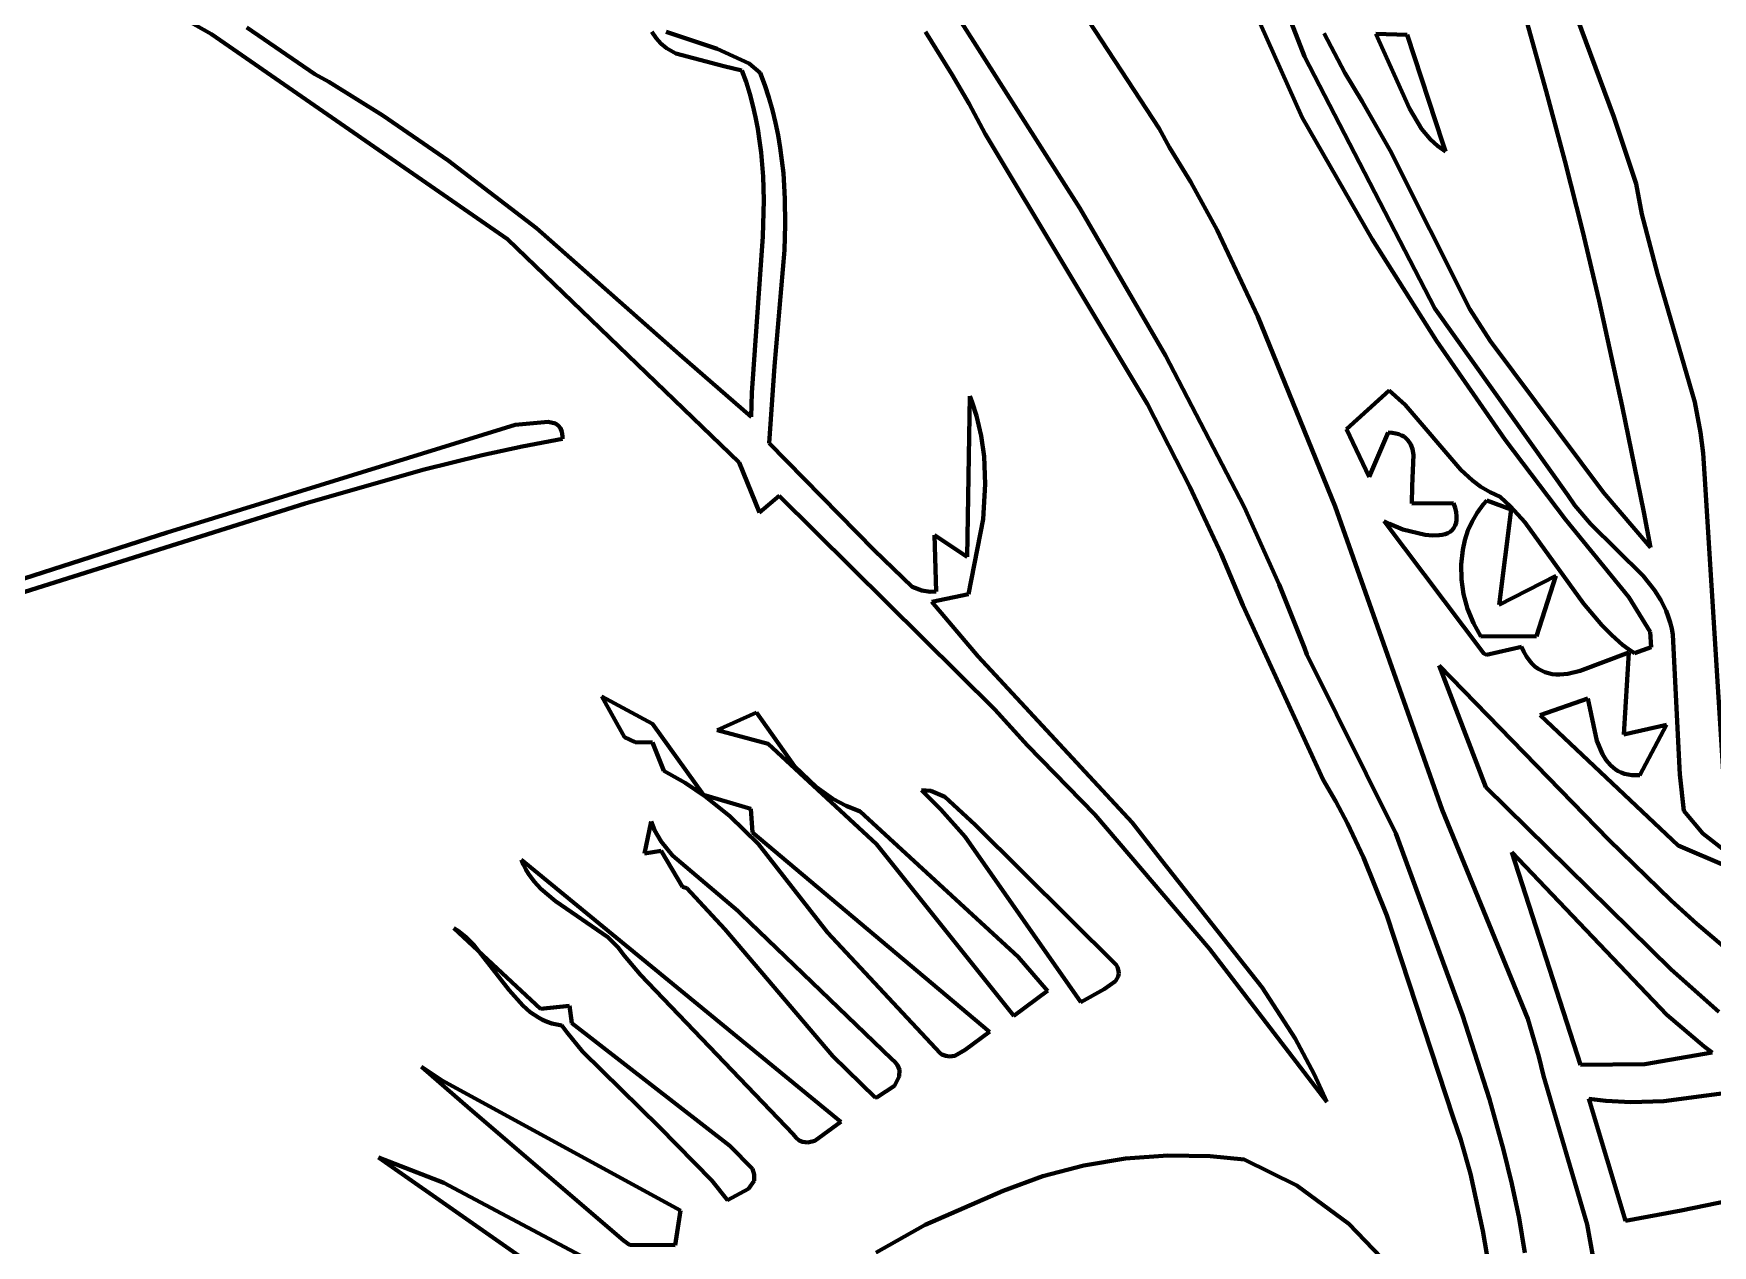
# Model space of a CAD drawing. Header units: millimetres. Extents: x 0 to 14.2, y 0 to 19.5.
# Drawn here: x 6.316 to 7.903, y 15.075 to 16.22 of the extents above; entities that cross this region are included whole.
import ezdxf

# ---------------------------------------------------------------- set-up
doc = ezdxf.new("R2010")
doc.units = ezdxf.units.MM
doc.layers.add('color#010101ff', color=7, linetype='CONTINUOUS', lineweight=100)
doc.layers.add('color#fdfdfdff', color=7, linetype='CONTINUOUS', lineweight=100)

msp = doc.modelspace()

# ---------------------------------------------------------------- linework, layer by layer
at = {"layer": 'color#010101ff'}
for p, q in [((7.5176, 16.1982), (7.4361, 16.4097)), ((7.3804, 16.1302), (7.2315, 16.3569)), ((6.4843, 16.2192), (6.3172, 16.3144)), ((7.1488, 16.3007), (7.3054, 16.055)), ((7.7483, 16.3077), (7.8102, 16.1411)), ((7.4529, 16.2805), (7.5154, 16.1405)), ((6.5177, 16.2256), (6.5822, 16.1817)), ((6.9047, 16.2156), (6.9008, 16.2216)), ((6.9141, 16.2214), (6.9625, 16.2056)), ((7.1846, 16.181), (7.1593, 16.2215)), ((7.5361, 16.2201), (7.5557, 16.1828)), ((7.7462, 16.1654), (7.7277, 16.2309)), ((6.7641, 16.0255), (6.4843, 16.2192)), ((6.9093, 16.2105), (6.9047, 16.2156)), ((6.9146, 16.2062), (6.9093, 16.2105)), ((6.9235, 16.201), (6.9146, 16.2062)), ((6.9625, 16.2056), (6.9928, 16.1915)), ((7.6168, 16.1491), (7.5852, 16.2197)), ((7.5852, 16.2197), (7.6148, 16.2186)), ((7.6148, 16.2186), (7.6485, 16.116)), ((6.9688, 16.1892), (6.9235, 16.201)), ((6.9859, 16.1851), (6.9688, 16.1892)), ((6.9928, 16.1915), (7.0031, 16.1828)), ((7.6408, 15.9601), (7.5176, 16.1982)), ((6.5822, 16.1817), (6.5952, 16.1742)), ((6.5952, 16.1742), (6.6463, 16.1426)), ((6.9898, 16.1742), (6.9859, 16.1851)), ((6.9932, 16.1631), (6.9898, 16.1742)), ((7.0031, 16.1828), (7.0075, 16.1711)), ((7.2006, 16.1534), (7.1846, 16.181)), ((7.5557, 16.1828), (7.5722, 16.1556)), ((6.9962, 16.1521), (6.9932, 16.1631)), ((7.0075, 16.1711), (7.0114, 16.1594)), ((7.0114, 16.1594), (7.0147, 16.1476)), ((7.7638, 16.0997), (7.7462, 16.1654)), ((6.6463, 16.1426), (6.7082, 16.1001)), ((6.9987, 16.141), (6.9962, 16.1521)), ((7.0009, 16.1298), (6.9987, 16.141)), ((7.0147, 16.1476), (7.0176, 16.1357)), ((7.2159, 16.1253), (7.2006, 16.1534)), ((7.5154, 16.1405), (7.5815, 16.0256)), ((7.5722, 16.1556), (7.5987, 16.1095)), ((7.6283, 16.13), (7.6168, 16.1491)), ((7.8102, 16.1411), (7.8311, 16.0778)), ((7.0026, 16.1187), (7.0009, 16.1298)), ((7.0176, 16.1357), (7.0201, 16.1238)), ((7.3691, 15.8696), (7.2159, 16.1253)), ((7.3899, 16.1124), (7.3804, 16.1302)), ((7.6369, 16.1198), (7.6283, 16.13)), ((7.004, 16.1075), (7.0026, 16.1187)), ((7.0201, 16.1238), (7.0221, 16.1119)), ((7.0221, 16.1119), (7.0237, 16.0999)), ((7.4103, 16.0794), (7.3899, 16.1124)), ((7.5987, 16.1095), (7.6741, 15.9594)), ((7.6435, 16.1138), (7.6369, 16.1198)), ((7.651, 16.1084), (7.6435, 16.1138)), ((7.6485, 16.116), (7.651, 16.1084)), ((6.7082, 16.1001), (6.7915, 16.036)), ((7.0058, 16.085), (7.004, 16.1075)), ((7.0237, 16.0999), (7.025, 16.0879)), ((7.7804, 16.0337), (7.7638, 16.0997)), ((7.0064, 16.0624), (7.0058, 16.085)), ((7.025, 16.0879), (7.0258, 16.0759)), ((7.4352, 16.0342), (7.4103, 16.0794)), ((7.8311, 16.0778), (7.8365, 16.0491)), ((7.0057, 16.0283), (7.0064, 16.0624)), ((7.0258, 16.0759), (7.0264, 16.0638)), ((7.0264, 16.0638), (7.0267, 16.0396)), ((7.3054, 16.055), (7.3863, 15.9156)), ((7.8365, 16.0491), (7.8515, 15.9928)), ((6.7915, 16.036), (6.9267, 15.9168)), ((7.0267, 16.0396), (7.026, 16.0153)), ((7.4735, 15.9525), (7.4352, 16.0342)), ((7.7962, 15.9675), (7.7804, 16.0337)), ((6.9831, 15.8146), (6.7641, 16.0255)), ((6.9951, 15.8804), (7.0057, 16.0283)), ((7.026, 16.0153), (7.0167, 15.9056)), ((7.5815, 16.0256), (7.6423, 15.9295)), ((7.8515, 15.9928), (7.8867, 15.8715)), ((7.8181, 15.8678), (7.7962, 15.9675)), ((7.5465, 15.7731), (7.4735, 15.9525)), ((7.7665, 15.7836), (7.6408, 15.9601)), ((7.6741, 15.9594), (7.6932, 15.9297)), ((7.6423, 15.9295), (7.7072, 15.8361)), ((7.6932, 15.9297), (7.8003, 15.7861)), ((6.9267, 15.9168), (6.9946, 15.8578)), ((7.0167, 15.9056), (7.0117, 15.8328)), ((7.3863, 15.9156), (7.4606, 15.7727)), ((6.9946, 15.8578), (6.9951, 15.8804)), ((7.1988, 15.7255), (7.2012, 15.8773)), ((7.2012, 15.8773), (7.2036, 15.8712)), ((7.2036, 15.8712), (7.2076, 15.8588)), ((7.5978, 15.8825), (7.5574, 15.846)), ((7.6128, 15.869), (7.5978, 15.8825)), ((7.8867, 15.8715), (7.892, 15.8429)), ((7.2076, 15.8588), (7.212, 15.8398)), ((7.4093, 15.7917), (7.3691, 15.8696)), ((7.6653, 15.8077), (7.6128, 15.869)), ((7.8383, 15.7677), (7.8181, 15.8678)), ((6.4425, 15.7485), (6.7714, 15.8501)), ((6.7714, 15.8501), (6.8028, 15.853)), ((6.8028, 15.853), (6.8095, 15.8513)), ((6.8095, 15.8513), (6.8122, 15.8496)), ((6.8122, 15.8496), (6.8142, 15.847)), ((6.8142, 15.847), (6.8156, 15.8437)), ((6.8156, 15.8437), (6.816, 15.8416)), ((6.816, 15.8416), (6.8161, 15.8393)), ((6.8161, 15.8393), (6.8161, 15.8368)), ((7.212, 15.8398), (7.2147, 15.8204)), ((7.5574, 15.846), (7.5788, 15.8011)), ((7.5788, 15.8011), (7.5968, 15.8429)), ((7.5968, 15.8429), (7.6006, 15.8426)), ((7.6006, 15.8426), (7.6039, 15.8421)), ((7.6039, 15.8421), (7.6069, 15.8413)), ((7.6069, 15.8413), (7.6095, 15.8402)), ((7.6095, 15.8402), (7.6118, 15.839)), ((7.6118, 15.839), (7.6138, 15.8374)), ((7.892, 15.8429), (7.8944, 15.8235)), ((6.7781, 15.8296), (6.7404, 15.8215)), ((6.8161, 15.8368), (6.7781, 15.8296)), ((7.0117, 15.8328), (7.111, 15.7318)), ((7.6138, 15.8374), (7.6155, 15.8357)), ((7.6155, 15.8357), (7.6181, 15.8317)), ((7.6181, 15.8317), (7.6198, 15.8271)), ((7.6198, 15.8271), (7.6208, 15.8219)), ((7.7072, 15.8361), (7.7643, 15.7606)), ((7.8944, 15.8235), (7.8958, 15.8039)), ((6.6842, 15.8077), (6.573, 15.7758)), ((6.7404, 15.8215), (6.6842, 15.8077)), ((7.0023, 15.7674), (6.9831, 15.8146)), ((7.2147, 15.8204), (7.2158, 15.7941)), ((7.6208, 15.8219), (7.6193, 15.7923)), ((7.6764, 15.7977), (7.6653, 15.8077)), ((7.2158, 15.7941), (7.2138, 15.761)), ((7.4389, 15.7282), (7.4093, 15.7917)), ((7.6193, 15.7923), (7.6192, 15.7758)), ((7.6845, 15.7917), (7.6764, 15.7977)), ((7.6931, 15.7864), (7.6845, 15.7917)), ((7.8958, 15.8039), (7.9157, 15.4872)), ((6.573, 15.7758), (6.2786, 15.6831)), ((7.0209, 15.7831), (7.0023, 15.7674)), ((7.2249, 15.5812), (7.0209, 15.7831)), ((7.6192, 15.7758), (7.6585, 15.7762)), ((7.6585, 15.7762), (7.66, 15.7716)), ((7.6867, 15.775), (7.6899, 15.7788)), ((7.6899, 15.7788), (7.713, 15.7703)), ((7.7026, 15.782), (7.6931, 15.7864)), ((7.7125, 15.7729), (7.7026, 15.782)), ((7.7731, 15.7741), (7.7665, 15.7836)), ((7.8003, 15.7861), (7.8446, 15.7343)), ((7.2138, 15.761), (7.1999, 15.6902)), ((7.4606, 15.7727), (7.4937, 15.6993)), ((7.6478, 15.4863), (7.5465, 15.7731)), ((7.66, 15.7716), (7.6609, 15.7675)), ((7.6609, 15.7675), (7.6614, 15.7638)), ((7.6614, 15.7604), (7.6609, 15.7575)), ((7.6614, 15.7638), (7.6614, 15.7604)), ((7.6761, 15.7588), (7.6809, 15.7671)), ((7.6809, 15.7671), (7.6867, 15.775)), ((7.713, 15.7703), (7.7016, 15.6802)), ((7.7261, 15.7581), (7.7125, 15.7729)), ((7.7643, 15.7606), (7.8243, 15.6874)), ((7.7881, 15.7566), (7.7731, 15.7741)), ((7.8446, 15.7343), (7.8383, 15.7677)), ((6.3072, 15.7049), (6.4425, 15.7485)), ((7.1694, 15.6927), (7.168, 15.746)), ((7.168, 15.746), (7.1988, 15.7255)), ((7.598, 15.7565), (7.5929, 15.7592)), ((7.5929, 15.7592), (7.6873, 15.634)), ((7.6105, 15.7514), (7.598, 15.7565)), ((7.6318, 15.7461), (7.6105, 15.7514)), ((7.6387, 15.7455), (7.6318, 15.7461)), ((7.645, 15.7458), (7.6387, 15.7455)), ((7.6479, 15.7462), (7.645, 15.7458)), ((7.6507, 15.747), (7.6479, 15.7462)), ((7.6531, 15.7479), (7.6507, 15.747)), ((7.6553, 15.7492), (7.6531, 15.7479)), ((7.6572, 15.7508), (7.6553, 15.7492)), ((7.6588, 15.7527), (7.6572, 15.7508)), ((7.6601, 15.7549), (7.6588, 15.7527)), ((7.6609, 15.7575), (7.6601, 15.7549)), ((7.6693, 15.7413), (7.6722, 15.7502)), ((7.6722, 15.7502), (7.6761, 15.7588)), ((7.7815, 15.6814), (7.7261, 15.7581)), ((7.8378, 15.7074), (7.7881, 15.7566)), ((7.111, 15.7318), (7.1469, 15.6972)), ((7.4594, 15.6797), (7.4389, 15.7282)), ((7.6657, 15.7182), (7.6672, 15.7322)), ((7.6672, 15.7322), (7.6693, 15.7413)), ((7.666, 15.7041), (7.6657, 15.7182)), ((7.1469, 15.6972), (7.156, 15.6935)), ((7.4937, 15.6993), (7.5177, 15.6394)), ((7.6681, 15.6901), (7.666, 15.7041)), ((7.7016, 15.6802), (7.7551, 15.7076)), ((7.7551, 15.7076), (7.737, 15.6506)), ((7.8484, 15.694), (7.8378, 15.7074)), ((7.156, 15.6935), (7.1637, 15.6925)), ((7.1637, 15.6925), (7.1694, 15.6927)), ((7.1999, 15.6902), (7.1653, 15.6829)), ((7.1653, 15.6829), (7.2091, 15.6314)), ((7.6719, 15.6763), (7.6681, 15.6901)), ((7.7988, 15.6608), (7.7815, 15.6814)), ((7.8243, 15.6874), (7.8443, 15.6546)), ((7.8544, 15.6845), (7.8484, 15.694)), ((7.8571, 15.6795), (7.8544, 15.6845)), ((7.5353, 15.5147), (7.4594, 15.6797)), ((7.6773, 15.6629), (7.6719, 15.6763)), ((7.8595, 15.6743), (7.8571, 15.6795)), ((7.8616, 15.669), (7.8595, 15.6743)), ((7.8634, 15.6634), (7.8616, 15.669)), ((7.6843, 15.6503), (7.6773, 15.6629)), ((7.737, 15.6506), (7.6843, 15.6503)), ((7.8082, 15.6513), (7.7988, 15.6608)), ((7.8184, 15.6424), (7.8082, 15.6513)), ((7.8443, 15.6546), (7.8453, 15.64)), ((7.8649, 15.6577), (7.8634, 15.6634)), ((7.866, 15.6517), (7.8649, 15.6577)), ((7.8726, 15.5197), (7.866, 15.6517)), ((7.5177, 15.6394), (7.52, 15.633)), ((7.52, 15.633), (7.6039, 15.4639)), ((7.6873, 15.634), (7.6898, 15.6327)), ((7.6898, 15.6327), (7.7229, 15.6403)), ((7.7229, 15.6403), (7.7251, 15.6356)), ((7.7251, 15.6356), (7.7274, 15.6314)), ((7.7781, 15.6176), (7.8243, 15.6349)), ((7.8239, 15.6382), (7.8184, 15.6424)), ((7.8243, 15.6349), (7.8196, 15.5574)), ((7.8295, 15.6343), (7.8239, 15.6382)), ((7.8453, 15.64), (7.8295, 15.6343)), ((7.2091, 15.6314), (7.3549, 15.4743)), ((7.6449, 15.6226), (7.6891, 15.5078)), ((7.8055, 15.4579), (7.6449, 15.6226)), ((7.7274, 15.6314), (7.73, 15.6278)), ((7.73, 15.6278), (7.7327, 15.6246)), ((7.7327, 15.6246), (7.7355, 15.6219)), ((7.7355, 15.6219), (7.7385, 15.6197)), ((7.7385, 15.6197), (7.7416, 15.6179)), ((7.7416, 15.6179), (7.7449, 15.6165)), ((7.7665, 15.6149), (7.7781, 15.6176)), ((7.7449, 15.6165), (7.7483, 15.6154)), ((7.7483, 15.6154), (7.7517, 15.6147)), ((7.7517, 15.6147), (7.7553, 15.6143)), ((7.7553, 15.6143), (7.759, 15.6143)), ((7.759, 15.6143), (7.7665, 15.6149)), ((6.8533, 15.5935), (6.9012, 15.5677)), ((6.8749, 15.5549), (6.8533, 15.5935)), ((7.7855, 15.5916), (7.7404, 15.5758)), ((7.794, 15.5516), (7.7855, 15.5916)), ((6.9624, 15.5618), (6.9997, 15.5784)), ((6.9997, 15.5784), (7.0354, 15.5275)), ((7.2559, 15.5472), (7.2249, 15.5812)), ((7.7404, 15.5758), (7.871, 15.4528)), ((6.8848, 15.5504), (6.8749, 15.5549)), ((6.9012, 15.5677), (6.9496, 15.5004)), ((7.0105, 15.5486), (6.9624, 15.5618)), ((7.8196, 15.5574), (7.86, 15.5668)), ((7.86, 15.5668), (7.8347, 15.5192)), ((6.9013, 15.5501), (6.8848, 15.5504)), ((6.9121, 15.5233), (6.9013, 15.5501)), ((7.113, 15.454), (7.0105, 15.5486)), ((7.3194, 15.4819), (7.2559, 15.5472)), ((7.7993, 15.5389), (7.794, 15.5516)), ((7.8028, 15.5334), (7.7993, 15.5389)), ((6.9321, 15.512), (6.9121, 15.5233)), ((7.0354, 15.5275), (7.0562, 15.5077)), ((7.8068, 15.5285), (7.8028, 15.5334)), ((7.8116, 15.5245), (7.8068, 15.5285)), ((7.8142, 15.5229), (7.8116, 15.5245)), ((7.8171, 15.5215), (7.8142, 15.5229)), ((7.8202, 15.5204), (7.8171, 15.5215)), ((6.9509, 15.4993), (6.9321, 15.512)), ((7.0562, 15.5077), (7.0717, 15.4967)), ((7.5473, 15.4942), (7.5353, 15.5147)), ((7.6891, 15.5078), (7.8642, 15.3356)), ((7.8235, 15.5196), (7.8202, 15.5204)), ((7.827, 15.5191), (7.8235, 15.5196)), ((7.8307, 15.519), (7.827, 15.5191)), ((7.8347, 15.5192), (7.8307, 15.519)), ((7.8761, 15.4855), (7.8726, 15.5197)), ((6.9496, 15.5004), (6.9944, 15.4873)), ((6.9744, 15.4804), (6.9509, 15.4993)), ((7.0717, 15.4967), (7.0843, 15.49)), ((7.0843, 15.49), (7.0977, 15.4848)), ((7.1555, 15.5048), (7.1643, 15.5044)), ((7.174, 15.4866), (7.1555, 15.5048)), ((7.1643, 15.5044), (7.1776, 15.4986)), ((7.1776, 15.4986), (7.2063, 15.4721)), ((7.5584, 15.4734), (7.5473, 15.4942)), ((6.8936, 15.4452), (6.8999, 15.4753)), ((6.8999, 15.4753), (6.9033, 15.4673)), ((7.0014, 15.454), (6.9744, 15.4804)), ((6.9944, 15.4873), (6.9958, 15.4651)), ((7.0977, 15.4848), (7.2471, 15.3474)), ((7.1969, 15.4608), (7.174, 15.4866)), ((7.428, 15.3551), (7.3194, 15.4819)), ((7.3549, 15.4743), (7.3826, 15.4387)), ((7.7287, 15.2889), (7.6478, 15.4863)), ((7.8943, 15.464), (7.8761, 15.4855)), ((6.9033, 15.4673), (6.9096, 15.4563)), ((6.9958, 15.4651), (7.2198, 15.2767)), ((7.3061, 15.3046), (7.1969, 15.4608)), ((7.2063, 15.4721), (7.3398, 15.3396)), ((7.5735, 15.4414), (7.5584, 15.4734)), ((7.6039, 15.4639), (7.6669, 15.2922)), ((7.9644, 15.409), (7.8943, 15.464)), ((6.9094, 15.4476), (6.8936, 15.4452)), ((6.9298, 15.4135), (6.9094, 15.4476)), ((6.9096, 15.4563), (6.9201, 15.4432)), ((6.9201, 15.4432), (6.982, 15.3909)), ((7.0667, 15.3704), (7.0014, 15.454)), ((7.2428, 15.2917), (7.113, 15.454)), ((7.7137, 15.4464), (7.7787, 15.2455)), ((7.8602, 15.2926), (7.7137, 15.4464)), ((7.8642, 15.4006), (7.8055, 15.4579)), ((7.871, 15.4528), (7.9165, 15.4331)), ((6.7774, 15.439), (7.0792, 15.1916)), ((6.7794, 15.4344), (6.7774, 15.439)), ((6.7816, 15.4301), (6.7794, 15.4344)), ((6.784, 15.426), (6.7816, 15.4301)), ((7.3826, 15.4387), (7.4776, 15.3185)), ((7.5955, 15.3866), (7.5735, 15.4414)), ((6.7895, 15.4185), (6.784, 15.426)), ((6.7956, 15.4118), (6.7895, 15.4185)), ((6.8096, 15.4001), (6.7956, 15.4118)), ((6.9337, 15.4122), (6.9298, 15.4135)), ((6.9698, 15.3737), (6.9337, 15.4122)), ((6.859, 15.366), (6.8096, 15.4001)), ((7.8886, 15.3786), (7.8642, 15.4006)), ((6.982, 15.3909), (6.985, 15.3879)), ((6.985, 15.3879), (7.1271, 15.2511)), ((7.6583, 15.1956), (7.5955, 15.3866)), ((6.7136, 15.3744), (6.7954, 15.2984)), ((6.7176, 15.3719), (6.7136, 15.3744)), ((6.7252, 15.3659), (6.7176, 15.3719)), ((6.7322, 15.3592), (6.7252, 15.3659)), ((6.8689, 15.3562), (6.859, 15.366)), ((7.0718, 15.2536), (6.9698, 15.3737)), ((7.1731, 15.2564), (7.0667, 15.3704)), ((7.9135, 15.3574), (7.8886, 15.3786)), ((6.7659, 15.3158), (6.7322, 15.3592)), ((6.8746, 15.3487), (6.8689, 15.3562)), ((6.8901, 15.3303), (6.8746, 15.3487)), ((7.2471, 15.3474), (7.2748, 15.3153)), ((7.5388, 15.2105), (7.428, 15.3551)), ((7.3398, 15.3396), (7.3408, 15.3376)), ((7.3408, 15.3376), (7.3415, 15.3356)), ((7.3415, 15.3356), (7.342, 15.332)), ((7.342, 15.332), (7.3415, 15.3288)), ((7.8642, 15.3356), (7.9094, 15.2954)), ((6.7787, 15.3014), (6.7659, 15.3158)), ((7.0343, 15.1799), (6.8901, 15.3303)), ((7.2748, 15.3153), (7.2428, 15.2917)), ((7.3282, 15.3168), (7.3061, 15.3046)), ((7.3391, 15.3245), (7.3282, 15.3168)), ((7.3415, 15.3288), (7.3391, 15.3245)), ((7.4776, 15.3185), (7.5088, 15.2704)), ((6.7857, 15.2952), (6.7787, 15.3014)), ((6.7954, 15.2984), (6.8229, 15.3012)), ((6.8229, 15.3012), (6.8251, 15.2848)), ((6.7934, 15.2901), (6.7857, 15.2952)), ((6.7974, 15.2879), (6.7934, 15.2901)), ((6.8016, 15.2861), (6.7974, 15.2879)), ((6.8061, 15.2846), (6.8016, 15.2861)), ((6.8108, 15.2834), (6.8061, 15.2846)), ((6.8156, 15.2827), (6.8108, 15.2834)), ((6.8251, 15.2848), (6.9744, 15.1687)), ((7.6669, 15.2922), (7.6925, 15.2131)), ((7.7392, 15.2533), (7.7287, 15.2889)), ((7.8956, 15.2627), (7.8602, 15.2926)), ((6.8203, 15.2763), (6.8156, 15.2827)), ((6.8351, 15.258), (6.8203, 15.2763)), ((7.2198, 15.2767), (7.1969, 15.2595)), ((7.5088, 15.2704), (7.5269, 15.2367)), ((6.908, 15.1865), (6.8351, 15.258)), ((7.1119, 15.2144), (7.0718, 15.2536)), ((7.1749, 15.2553), (7.1731, 15.2564)), ((7.1785, 15.2538), (7.1749, 15.2553)), ((7.182, 15.2532), (7.1785, 15.2538)), ((7.1871, 15.254), (7.182, 15.2532)), ((7.1969, 15.2595), (7.1871, 15.254)), ((7.7435, 15.2351), (7.7392, 15.2533)), ((7.8393, 15.2461), (7.903, 15.2571)), ((7.903, 15.2571), (7.8956, 15.2627)), ((6.6828, 15.2435), (6.7017, 15.231)), ((6.7289, 15.2036), (6.6828, 15.2435)), ((7.1271, 15.2511), (7.1304, 15.2482)), ((7.1304, 15.2482), (7.1328, 15.2452)), ((7.1328, 15.2452), (7.1347, 15.2406)), ((7.1347, 15.2406), (7.1346, 15.2344)), ((7.5269, 15.2367), (7.5388, 15.2105)), ((7.7787, 15.2455), (7.8393, 15.2461)), ((6.7017, 15.231), (6.9278, 15.1076)), ((7.13, 15.2257), (7.1136, 15.2149)), ((7.1346, 15.2344), (7.13, 15.2257)), ((7.7849, 15.0945), (7.7435, 15.2351)), ((7.9979, 15.2295), (7.8574, 15.2112)), ((7.1136, 15.2149), (7.1119, 15.2144)), ((7.6925, 15.2131), (7.7059, 15.1652)), ((7.8024, 15.2113), (7.7866, 15.2133)), ((7.7866, 15.2133), (7.821, 15.098)), ((7.8261, 15.2101), (7.8024, 15.2113)), ((7.8574, 15.2112), (7.8261, 15.2101)), ((6.874, 15.0794), (6.7289, 15.2036)), ((7.0792, 15.1916), (7.0548, 15.1735)), ((7.6655, 15.1745), (7.6583, 15.1956)), ((6.9575, 15.136), (6.908, 15.1865)), ((7.037, 15.1764), (7.0343, 15.1799)), ((7.0399, 15.1739), (7.037, 15.1764)), ((7.043, 15.1725), (7.0399, 15.1739)), ((7.048, 15.1719), (7.043, 15.1725)), ((7.0548, 15.1735), (7.048, 15.1719)), ((7.6745, 15.1425), (7.6655, 15.1745)), ((6.6424, 15.1578), (6.7042, 15.1339)), ((6.8549, 15.0094), (6.6424, 15.1578)), ((6.9744, 15.1687), (6.9957, 15.1471)), ((7.3091, 15.1503), (7.3486, 15.1569)), ((7.3486, 15.1569), (7.3885, 15.1598)), ((7.3885, 15.1598), (7.4286, 15.1591)), ((7.4286, 15.1591), (7.4605, 15.1558)), ((7.7059, 15.1652), (7.7137, 15.1329)), ((6.9957, 15.1471), (6.9974, 15.1418)), ((6.9974, 15.1418), (6.9973, 15.1359)), ((7.2704, 15.1401), (7.3091, 15.1503)), ((7.4605, 15.1558), (7.5105, 15.1315)), ((7.6862, 15.0884), (7.6745, 15.1425)), ((7.8737, 15.1077), (8.11, 15.156)), ((6.7042, 15.1339), (6.838, 15.0626)), ((6.9721, 15.1174), (6.9575, 15.136)), ((6.9922, 15.1283), (6.9721, 15.1174)), ((6.9973, 15.1359), (6.9922, 15.1283)), ((7.1592, 15.0942), (7.2327, 15.1263)), ((7.2327, 15.1263), (7.2704, 15.1401)), ((7.5105, 15.1315), (7.5596, 15.0951)), ((7.7137, 15.1329), (7.7205, 15.1005)), ((6.9278, 15.1076), (6.9227, 15.0751)), ((7.1126, 15.0682), (7.1592, 15.0942)), ((7.5596, 15.0951), (7.5905, 15.063)), ((7.7205, 15.1005), (7.7261, 15.0678)), ((7.7905, 15.0631), (7.7849, 15.0945)), ((7.821, 15.098), (7.8737, 15.1077)), ((6.8797, 15.0753), (6.874, 15.0794)), ((7.7163, 14.9136), (7.6862, 15.0884)), ((6.9227, 15.0751), (6.8797, 15.0753))]:
    msp.add_line(p, q, dxfattribs=at)
at = {"layer": 'color#fdfdfdff'}
for p, q in [((7.4361, 16.4097), (7.5176, 16.1982)), ((7.2315, 16.3569), (7.3804, 16.1302)), ((6.3172, 16.3144), (6.4843, 16.2192)), ((7.3054, 16.055), (7.1488, 16.3007)), ((7.8102, 16.1411), (7.7483, 16.3077)), ((7.5154, 16.1405), (7.4529, 16.2805)), ((6.5822, 16.1817), (6.5177, 16.2256)), ((6.9008, 16.2216), (6.9047, 16.2156)), ((6.9625, 16.2056), (6.9141, 16.2214)), ((7.1593, 16.2215), (7.1846, 16.181)), ((7.5557, 16.1828), (7.5361, 16.2201)), ((7.7277, 16.2309), (7.7462, 16.1654)), ((6.4843, 16.2192), (6.7641, 16.0255)), ((6.9047, 16.2156), (6.9093, 16.2105)), ((6.9093, 16.2105), (6.9146, 16.2062)), ((6.9146, 16.2062), (6.9235, 16.201)), ((6.9928, 16.1915), (6.9625, 16.2056)), ((7.6148, 16.2186), (7.5852, 16.2197)), ((7.5852, 16.2197), (7.6168, 16.1491)), ((7.6485, 16.116), (7.6148, 16.2186)), ((6.9235, 16.201), (6.9688, 16.1892)), ((6.9688, 16.1892), (6.9859, 16.1851)), ((7.0031, 16.1828), (6.9928, 16.1915)), ((7.5176, 16.1982), (7.6408, 15.9601)), ((6.5952, 16.1742), (6.5822, 16.1817)), ((6.6463, 16.1426), (6.5952, 16.1742)), ((6.9859, 16.1851), (6.9898, 16.1742)), ((6.9898, 16.1742), (6.9932, 16.1631)), ((7.0075, 16.1711), (7.0031, 16.1828)), ((7.1846, 16.181), (7.2006, 16.1534)), ((7.5722, 16.1556), (7.5557, 16.1828)), ((6.9932, 16.1631), (6.9962, 16.1521)), ((7.0114, 16.1594), (7.0075, 16.1711)), ((7.0147, 16.1476), (7.0114, 16.1594)), ((7.7462, 16.1654), (7.7638, 16.0997)), ((6.7082, 16.1001), (6.6463, 16.1426)), ((6.9962, 16.1521), (6.9987, 16.141)), ((6.9987, 16.141), (7.0009, 16.1298)), ((7.0176, 16.1357), (7.0147, 16.1476)), ((7.2006, 16.1534), (7.2159, 16.1253)), ((7.5815, 16.0256), (7.5154, 16.1405)), ((7.5987, 16.1095), (7.5722, 16.1556)), ((7.6168, 16.1491), (7.6283, 16.13)), ((7.8311, 16.0778), (7.8102, 16.1411)), ((7.0009, 16.1298), (7.0026, 16.1187)), ((7.0201, 16.1238), (7.0176, 16.1357)), ((7.2159, 16.1253), (7.3691, 15.8696)), ((7.3804, 16.1302), (7.3899, 16.1124)), ((7.6283, 16.13), (7.6369, 16.1198)), ((7.0026, 16.1187), (7.004, 16.1075)), ((7.0221, 16.1119), (7.0201, 16.1238)), ((7.0237, 16.0999), (7.0221, 16.1119)), ((7.3899, 16.1124), (7.4103, 16.0794)), ((7.6741, 15.9594), (7.5987, 16.1095)), ((7.6369, 16.1198), (7.6435, 16.1138)), ((7.6435, 16.1138), (7.651, 16.1084)), ((7.651, 16.1084), (7.6485, 16.116)), ((6.7915, 16.036), (6.7082, 16.1001)), ((7.004, 16.1075), (7.0058, 16.085)), ((7.025, 16.0879), (7.0237, 16.0999)), ((7.7638, 16.0997), (7.7804, 16.0337)), ((7.0058, 16.085), (7.0064, 16.0624)), ((7.0258, 16.0759), (7.025, 16.0879)), ((7.4103, 16.0794), (7.4352, 16.0342)), ((7.8365, 16.0491), (7.8311, 16.0778)), ((7.0064, 16.0624), (7.0057, 16.0283)), ((7.0264, 16.0638), (7.0258, 16.0759)), ((7.0267, 16.0396), (7.0264, 16.0638)), ((7.3863, 15.9156), (7.3054, 16.055)), ((7.8515, 15.9928), (7.8365, 16.0491)), ((6.9267, 15.9168), (6.7915, 16.036)), ((7.026, 16.0153), (7.0267, 16.0396)), ((7.4352, 16.0342), (7.4735, 15.9525)), ((7.7804, 16.0337), (7.7962, 15.9675)), ((6.7641, 16.0255), (6.9831, 15.8146)), ((7.0057, 16.0283), (6.9951, 15.8804)), ((7.0167, 15.9056), (7.026, 16.0153)), ((7.6423, 15.9295), (7.5815, 16.0256)), ((7.8867, 15.8715), (7.8515, 15.9928)), ((7.7962, 15.9675), (7.8181, 15.8678)), ((7.4735, 15.9525), (7.5465, 15.7731)), ((7.6408, 15.9601), (7.7665, 15.7836)), ((7.6932, 15.9297), (7.6741, 15.9594)), ((7.7072, 15.8361), (7.6423, 15.9295)), ((7.8003, 15.7861), (7.6932, 15.9297)), ((6.9946, 15.8578), (6.9267, 15.9168)), ((7.0117, 15.8328), (7.0167, 15.9056)), ((7.4606, 15.7727), (7.3863, 15.9156)), ((6.9951, 15.8804), (6.9946, 15.8578)), ((7.2012, 15.8773), (7.1988, 15.7255)), ((7.2036, 15.8712), (7.2012, 15.8773)), ((7.2076, 15.8588), (7.2036, 15.8712)), ((7.5574, 15.846), (7.5978, 15.8825)), ((7.5978, 15.8825), (7.6128, 15.869)), ((7.892, 15.8429), (7.8867, 15.8715)), ((7.212, 15.8398), (7.2076, 15.8588)), ((7.3691, 15.8696), (7.4093, 15.7917)), ((7.6128, 15.869), (7.6653, 15.8077)), ((7.8181, 15.8678), (7.8383, 15.7677)), ((6.7714, 15.8501), (6.4425, 15.7485)), ((6.8028, 15.853), (6.7714, 15.8501)), ((6.8095, 15.8513), (6.8028, 15.853)), ((6.8122, 15.8496), (6.8095, 15.8513)), ((6.8142, 15.847), (6.8122, 15.8496)), ((6.8156, 15.8437), (6.8142, 15.847)), ((6.816, 15.8416), (6.8156, 15.8437)), ((6.8161, 15.8393), (6.816, 15.8416)), ((6.8161, 15.8368), (6.8161, 15.8393)), ((7.2147, 15.8204), (7.212, 15.8398)), ((7.5788, 15.8011), (7.5574, 15.846)), ((7.5968, 15.8429), (7.5788, 15.8011)), ((7.6006, 15.8426), (7.5968, 15.8429)), ((7.6039, 15.8421), (7.6006, 15.8426)), ((7.6069, 15.8413), (7.6039, 15.8421)), ((7.6095, 15.8402), (7.6069, 15.8413)), ((7.6118, 15.839), (7.6095, 15.8402)), ((7.6138, 15.8374), (7.6118, 15.839)), ((7.8944, 15.8235), (7.892, 15.8429)), ((6.7404, 15.8215), (6.7781, 15.8296)), ((6.7781, 15.8296), (6.8161, 15.8368)), ((7.111, 15.7318), (7.0117, 15.8328)), ((7.6155, 15.8357), (7.6138, 15.8374)), ((7.6181, 15.8317), (7.6155, 15.8357)), ((7.6198, 15.8271), (7.6181, 15.8317)), ((7.6208, 15.8219), (7.6198, 15.8271)), ((7.7643, 15.7606), (7.7072, 15.8361)), ((7.8958, 15.8039), (7.8944, 15.8235)), ((6.573, 15.7758), (6.6842, 15.8077)), ((6.6842, 15.8077), (6.7404, 15.8215)), ((6.9831, 15.8146), (7.0023, 15.7674)), ((7.2158, 15.7941), (7.2147, 15.8204)), ((7.6193, 15.7923), (7.6208, 15.8219)), ((7.6653, 15.8077), (7.6764, 15.7977)), ((7.2138, 15.761), (7.2158, 15.7941)), ((7.4093, 15.7917), (7.4389, 15.7282)), ((7.6192, 15.7758), (7.6193, 15.7923)), ((7.6764, 15.7977), (7.6845, 15.7917)), ((7.6845, 15.7917), (7.6931, 15.7864)), ((7.9157, 15.4872), (7.8958, 15.8039)), ((6.2786, 15.6831), (6.573, 15.7758)), ((7.0023, 15.7674), (7.0209, 15.7831)), ((7.0209, 15.7831), (7.2249, 15.5812)), ((7.6585, 15.7762), (7.6192, 15.7758)), ((7.66, 15.7716), (7.6585, 15.7762)), ((7.6899, 15.7788), (7.6867, 15.775)), ((7.713, 15.7703), (7.6899, 15.7788)), ((7.6931, 15.7864), (7.7026, 15.782)), ((7.7026, 15.782), (7.7125, 15.7729)), ((7.7665, 15.7836), (7.7731, 15.7741)), ((7.8446, 15.7343), (7.8003, 15.7861)), ((7.1999, 15.6902), (7.2138, 15.761)), ((7.4937, 15.6993), (7.4606, 15.7727)), ((7.5465, 15.7731), (7.6478, 15.4863)), ((7.6609, 15.7675), (7.66, 15.7716)), ((7.6614, 15.7638), (7.6609, 15.7675)), ((7.6609, 15.7575), (7.6614, 15.7604)), ((7.6614, 15.7604), (7.6614, 15.7638)), ((7.6809, 15.7671), (7.6761, 15.7588)), ((7.6867, 15.775), (7.6809, 15.7671)), ((7.7016, 15.6802), (7.713, 15.7703)), ((7.7125, 15.7729), (7.7261, 15.7581)), ((7.8243, 15.6874), (7.7643, 15.7606)), ((7.7731, 15.7741), (7.7881, 15.7566)), ((7.8383, 15.7677), (7.8446, 15.7343)), ((6.4425, 15.7485), (6.3072, 15.7049)), ((7.1988, 15.7255), (7.168, 15.746)), ((7.168, 15.746), (7.1694, 15.6927)), ((7.6873, 15.634), (7.5929, 15.7592)), ((7.5929, 15.7592), (7.598, 15.7565)), ((7.598, 15.7565), (7.6105, 15.7514)), ((7.6105, 15.7514), (7.6318, 15.7461)), ((7.6318, 15.7461), (7.6387, 15.7455)), ((7.6387, 15.7455), (7.645, 15.7458)), ((7.645, 15.7458), (7.6479, 15.7462)), ((7.6479, 15.7462), (7.6507, 15.747)), ((7.6507, 15.747), (7.6531, 15.7479)), ((7.6531, 15.7479), (7.6553, 15.7492)), ((7.6553, 15.7492), (7.6572, 15.7508)), ((7.6572, 15.7508), (7.6588, 15.7527)), ((7.6588, 15.7527), (7.6601, 15.7549)), ((7.6601, 15.7549), (7.6609, 15.7575)), ((7.6722, 15.7502), (7.6693, 15.7413)), ((7.6761, 15.7588), (7.6722, 15.7502)), ((7.7261, 15.7581), (7.7815, 15.6814)), ((7.7881, 15.7566), (7.8378, 15.7074)), ((7.1469, 15.6972), (7.111, 15.7318)), ((7.4389, 15.7282), (7.4594, 15.6797)), ((7.6672, 15.7322), (7.6657, 15.7182)), ((7.6693, 15.7413), (7.6672, 15.7322)), ((7.6657, 15.7182), (7.666, 15.7041)), ((7.156, 15.6935), (7.1469, 15.6972)), ((7.5177, 15.6394), (7.4937, 15.6993)), ((7.666, 15.7041), (7.6681, 15.6901)), ((7.7551, 15.7076), (7.7016, 15.6802)), ((7.737, 15.6506), (7.7551, 15.7076)), ((7.8378, 15.7074), (7.8484, 15.694)), ((7.1637, 15.6925), (7.156, 15.6935)), ((7.1694, 15.6927), (7.1637, 15.6925)), ((7.1653, 15.6829), (7.1999, 15.6902)), ((7.2091, 15.6314), (7.1653, 15.6829)), ((7.6681, 15.6901), (7.6719, 15.6763)), ((7.7815, 15.6814), (7.7988, 15.6608)), ((7.8443, 15.6546), (7.8243, 15.6874)), ((7.8484, 15.694), (7.8544, 15.6845)), ((7.8544, 15.6845), (7.8571, 15.6795)), ((7.4594, 15.6797), (7.5353, 15.5147)), ((7.6719, 15.6763), (7.6773, 15.6629)), ((7.8571, 15.6795), (7.8595, 15.6743)), ((7.8595, 15.6743), (7.8616, 15.669)), ((7.8616, 15.669), (7.8634, 15.6634)), ((7.6773, 15.6629), (7.6843, 15.6503)), ((7.6843, 15.6503), (7.737, 15.6506)), ((7.7988, 15.6608), (7.8082, 15.6513)), ((7.8082, 15.6513), (7.8184, 15.6424)), ((7.8453, 15.64), (7.8443, 15.6546)), ((7.8634, 15.6634), (7.8649, 15.6577)), ((7.8649, 15.6577), (7.866, 15.6517)), ((7.866, 15.6517), (7.8726, 15.5197)), ((7.52, 15.633), (7.5177, 15.6394)), ((7.6039, 15.4639), (7.52, 15.633)), ((7.6898, 15.6327), (7.6873, 15.634)), ((7.7229, 15.6403), (7.6898, 15.6327)), ((7.7251, 15.6356), (7.7229, 15.6403)), ((7.7274, 15.6314), (7.7251, 15.6356)), ((7.8243, 15.6349), (7.7781, 15.6176)), ((7.8184, 15.6424), (7.8239, 15.6382)), ((7.8196, 15.5574), (7.8243, 15.6349)), ((7.8239, 15.6382), (7.8295, 15.6343)), ((7.8295, 15.6343), (7.8453, 15.64)), ((7.3549, 15.4743), (7.2091, 15.6314)), ((7.6449, 15.6226), (7.8055, 15.4579)), ((7.6891, 15.5078), (7.6449, 15.6226)), ((7.73, 15.6278), (7.7274, 15.6314)), ((7.7327, 15.6246), (7.73, 15.6278)), ((7.7355, 15.6219), (7.7327, 15.6246)), ((7.7385, 15.6197), (7.7355, 15.6219)), ((7.7416, 15.6179), (7.7385, 15.6197)), ((7.7449, 15.6165), (7.7416, 15.6179)), ((7.7781, 15.6176), (7.7665, 15.6149)), ((7.7483, 15.6154), (7.7449, 15.6165)), ((7.7517, 15.6147), (7.7483, 15.6154)), ((7.7553, 15.6143), (7.7517, 15.6147)), ((7.759, 15.6143), (7.7553, 15.6143)), ((7.7665, 15.6149), (7.759, 15.6143)), ((6.8533, 15.5935), (6.8749, 15.5549)), ((6.9012, 15.5677), (6.8533, 15.5935)), ((7.7404, 15.5758), (7.7855, 15.5916)), ((7.7855, 15.5916), (7.794, 15.5516)), ((6.9997, 15.5784), (6.9624, 15.5618)), ((7.0354, 15.5275), (6.9997, 15.5784)), ((7.2249, 15.5812), (7.2559, 15.5472)), ((7.871, 15.4528), (7.7404, 15.5758)), ((6.8749, 15.5549), (6.8848, 15.5504)), ((6.9496, 15.5004), (6.9012, 15.5677)), ((6.9624, 15.5618), (7.0105, 15.5486)), ((7.86, 15.5668), (7.8196, 15.5574)), ((7.8347, 15.5192), (7.86, 15.5668)), ((6.8848, 15.5504), (6.9013, 15.5501)), ((6.9013, 15.5501), (6.9121, 15.5233)), ((7.0105, 15.5486), (7.113, 15.454)), ((7.2559, 15.5472), (7.3194, 15.4819)), ((7.794, 15.5516), (7.7993, 15.5389)), ((7.7993, 15.5389), (7.8028, 15.5334)), ((6.9121, 15.5233), (6.9321, 15.512)), ((7.0562, 15.5077), (7.0354, 15.5275)), ((7.8028, 15.5334), (7.8068, 15.5285)), ((7.8068, 15.5285), (7.8116, 15.5245)), ((7.8116, 15.5245), (7.8142, 15.5229)), ((7.8142, 15.5229), (7.8171, 15.5215)), ((7.8171, 15.5215), (7.8202, 15.5204)), ((6.9321, 15.512), (6.9509, 15.4993)), ((7.0717, 15.4967), (7.0562, 15.5077)), ((7.5353, 15.5147), (7.5473, 15.4942)), ((7.8642, 15.3356), (7.6891, 15.5078)), ((7.8202, 15.5204), (7.8235, 15.5196)), ((7.8235, 15.5196), (7.827, 15.5191)), ((7.827, 15.5191), (7.8307, 15.519)), ((7.8307, 15.519), (7.8347, 15.5192)), ((7.8726, 15.5197), (7.8761, 15.4855)), ((6.9944, 15.4873), (6.9496, 15.5004)), ((6.9509, 15.4993), (6.9744, 15.4804)), ((7.0843, 15.49), (7.0717, 15.4967)), ((7.0977, 15.4848), (7.0843, 15.49)), ((7.1555, 15.5048), (7.174, 15.4866)), ((7.1643, 15.5044), (7.1555, 15.5048)), ((7.1776, 15.4986), (7.1643, 15.5044)), ((7.2063, 15.4721), (7.1776, 15.4986)), ((7.5473, 15.4942), (7.5584, 15.4734)), ((6.8999, 15.4753), (6.8936, 15.4452)), ((6.9033, 15.4673), (6.8999, 15.4753)), ((6.9744, 15.4804), (7.0014, 15.454)), ((6.9958, 15.4651), (6.9944, 15.4873)), ((7.2471, 15.3474), (7.0977, 15.4848)), ((7.174, 15.4866), (7.1969, 15.4608)), ((7.3194, 15.4819), (7.428, 15.3551)), ((7.3826, 15.4387), (7.3549, 15.4743)), ((7.6478, 15.4863), (7.7287, 15.2889)), ((7.8761, 15.4855), (7.8943, 15.464)), ((6.9096, 15.4563), (6.9033, 15.4673)), ((7.2198, 15.2767), (6.9958, 15.4651)), ((7.1969, 15.4608), (7.3061, 15.3046)), ((7.3398, 15.3396), (7.2063, 15.4721)), ((7.5584, 15.4734), (7.5735, 15.4414)), ((7.6669, 15.2922), (7.6039, 15.4639)), ((7.8943, 15.464), (7.9644, 15.409)), ((6.8936, 15.4452), (6.9094, 15.4476)), ((6.9094, 15.4476), (6.9298, 15.4135)), ((6.9201, 15.4432), (6.9096, 15.4563)), ((6.982, 15.3909), (6.9201, 15.4432)), ((7.0014, 15.454), (7.0667, 15.3704)), ((7.113, 15.454), (7.2428, 15.2917)), ((7.7137, 15.4464), (7.8602, 15.2926)), ((7.7787, 15.2455), (7.7137, 15.4464)), ((7.8055, 15.4579), (7.8642, 15.4006)), ((7.9165, 15.4331), (7.871, 15.4528)), ((6.7774, 15.439), (6.7794, 15.4344)), ((7.0792, 15.1916), (6.7774, 15.439)), ((6.7794, 15.4344), (6.7816, 15.4301)), ((6.7816, 15.4301), (6.784, 15.426)), ((7.4776, 15.3185), (7.3826, 15.4387)), ((7.5735, 15.4414), (7.5955, 15.3866)), ((6.784, 15.426), (6.7895, 15.4185)), ((6.7895, 15.4185), (6.7956, 15.4118)), ((6.7956, 15.4118), (6.8096, 15.4001)), ((6.9298, 15.4135), (6.9337, 15.4122)), ((6.9337, 15.4122), (6.9698, 15.3737)), ((6.8096, 15.4001), (6.859, 15.366)), ((7.8642, 15.4006), (7.8886, 15.3786)), ((6.985, 15.3879), (6.982, 15.3909)), ((7.1271, 15.2511), (6.985, 15.3879)), ((7.5955, 15.3866), (7.6583, 15.1956)), ((6.7136, 15.3744), (6.7176, 15.3719)), ((6.7954, 15.2984), (6.7136, 15.3744)), ((6.7176, 15.3719), (6.7252, 15.3659)), ((6.7252, 15.3659), (6.7322, 15.3592)), ((6.859, 15.366), (6.8689, 15.3562)), ((6.9698, 15.3737), (7.0718, 15.2536)), ((7.0667, 15.3704), (7.1731, 15.2564)), ((7.8886, 15.3786), (7.9135, 15.3574)), ((6.7322, 15.3592), (6.7659, 15.3158)), ((6.8689, 15.3562), (6.8746, 15.3487)), ((6.8746, 15.3487), (6.8901, 15.3303)), ((7.2748, 15.3153), (7.2471, 15.3474)), ((7.428, 15.3551), (7.5388, 15.2105)), ((7.3408, 15.3376), (7.3398, 15.3396)), ((7.3415, 15.3356), (7.3408, 15.3376)), ((7.342, 15.332), (7.3415, 15.3356)), ((7.3415, 15.3288), (7.342, 15.332)), ((7.9094, 15.2954), (7.8642, 15.3356)), ((6.7659, 15.3158), (6.7787, 15.3014)), ((6.8901, 15.3303), (7.0343, 15.1799)), ((7.2428, 15.2917), (7.2748, 15.3153)), ((7.3061, 15.3046), (7.3282, 15.3168)), ((7.3282, 15.3168), (7.3391, 15.3245)), ((7.3391, 15.3245), (7.3415, 15.3288)), ((7.5088, 15.2704), (7.4776, 15.3185)), ((6.7787, 15.3014), (6.7857, 15.2952)), ((6.8229, 15.3012), (6.7954, 15.2984)), ((6.8251, 15.2848), (6.8229, 15.3012)), ((6.7857, 15.2952), (6.7934, 15.2901)), ((6.7934, 15.2901), (6.7974, 15.2879)), ((6.7974, 15.2879), (6.8016, 15.2861)), ((6.8016, 15.2861), (6.8061, 15.2846)), ((6.8061, 15.2846), (6.8108, 15.2834)), ((6.8108, 15.2834), (6.8156, 15.2827)), ((6.9744, 15.1687), (6.8251, 15.2848)), ((7.6925, 15.2131), (7.6669, 15.2922)), ((7.7287, 15.2889), (7.7392, 15.2533)), ((7.8602, 15.2926), (7.8956, 15.2627)), ((6.8156, 15.2827), (6.8203, 15.2763)), ((6.8203, 15.2763), (6.8351, 15.258)), ((7.1969, 15.2595), (7.2198, 15.2767)), ((7.5269, 15.2367), (7.5088, 15.2704)), ((6.8351, 15.258), (6.908, 15.1865)), ((7.0718, 15.2536), (7.1119, 15.2144)), ((7.1731, 15.2564), (7.1749, 15.2553)), ((7.1749, 15.2553), (7.1785, 15.2538)), ((7.1785, 15.2538), (7.182, 15.2532)), ((7.182, 15.2532), (7.1871, 15.254)), ((7.1871, 15.254), (7.1969, 15.2595)), ((7.7392, 15.2533), (7.7435, 15.2351)), ((7.903, 15.2571), (7.8393, 15.2461)), ((7.8956, 15.2627), (7.903, 15.2571)), ((6.6828, 15.2435), (6.7289, 15.2036)), ((6.7017, 15.231), (6.6828, 15.2435)), ((7.1304, 15.2482), (7.1271, 15.2511)), ((7.1328, 15.2452), (7.1304, 15.2482)), ((7.1347, 15.2406), (7.1328, 15.2452)), ((7.1346, 15.2344), (7.1347, 15.2406)), ((7.5388, 15.2105), (7.5269, 15.2367)), ((7.8393, 15.2461), (7.7787, 15.2455)), ((6.9278, 15.1076), (6.7017, 15.231)), ((7.1136, 15.2149), (7.13, 15.2257)), ((7.13, 15.2257), (7.1346, 15.2344)), ((7.7435, 15.2351), (7.7849, 15.0945)), ((7.8574, 15.2112), (7.9979, 15.2295)), ((7.1119, 15.2144), (7.1136, 15.2149)), ((7.7059, 15.1652), (7.6925, 15.2131)), ((7.821, 15.098), (7.7866, 15.2133)), ((7.7866, 15.2133), (7.8024, 15.2113)), ((7.8024, 15.2113), (7.8261, 15.2101)), ((7.8261, 15.2101), (7.8574, 15.2112)), ((6.7289, 15.2036), (6.874, 15.0794)), ((7.0548, 15.1735), (7.0792, 15.1916)), ((7.6583, 15.1956), (7.6655, 15.1745)), ((6.908, 15.1865), (6.9575, 15.136)), ((7.0343, 15.1799), (7.037, 15.1764)), ((7.037, 15.1764), (7.0399, 15.1739)), ((7.0399, 15.1739), (7.043, 15.1725)), ((7.043, 15.1725), (7.048, 15.1719)), ((7.048, 15.1719), (7.0548, 15.1735)), ((7.6655, 15.1745), (7.6745, 15.1425)), ((6.6424, 15.1578), (6.8549, 15.0094)), ((6.7042, 15.1339), (6.6424, 15.1578)), ((6.9957, 15.1471), (6.9744, 15.1687)), ((7.3486, 15.1569), (7.3091, 15.1503)), ((7.3885, 15.1598), (7.3486, 15.1569)), ((7.4286, 15.1591), (7.3885, 15.1598)), ((7.4605, 15.1558), (7.4286, 15.1591)), ((7.7137, 15.1329), (7.7059, 15.1652)), ((6.9974, 15.1418), (6.9957, 15.1471)), ((6.9973, 15.1359), (6.9974, 15.1418)), ((7.3091, 15.1503), (7.2704, 15.1401)), ((7.5105, 15.1315), (7.4605, 15.1558)), ((7.6745, 15.1425), (7.6862, 15.0884)), ((8.11, 15.156), (7.8737, 15.1077)), ((6.838, 15.0626), (6.7042, 15.1339)), ((6.9575, 15.136), (6.9721, 15.1174)), ((6.9721, 15.1174), (6.9922, 15.1283)), ((6.9922, 15.1283), (6.9973, 15.1359)), ((7.2327, 15.1263), (7.1592, 15.0942)), ((7.2704, 15.1401), (7.2327, 15.1263)), ((7.5596, 15.0951), (7.5105, 15.1315)), ((7.7205, 15.1005), (7.7137, 15.1329)), ((6.9227, 15.0751), (6.9278, 15.1076)), ((7.1592, 15.0942), (7.1126, 15.0682)), ((7.5905, 15.063), (7.5596, 15.0951)), ((7.7261, 15.0678), (7.7205, 15.1005)), ((7.7849, 15.0945), (7.7905, 15.0631)), ((7.8737, 15.1077), (7.821, 15.098)), ((6.874, 15.0794), (6.8797, 15.0753)), ((7.6862, 15.0884), (7.7163, 14.9136)), ((6.8797, 15.0753), (6.9227, 15.0751))]:
    msp.add_line(p, q, dxfattribs=at)

doc.saveas('drawing.dxf')
